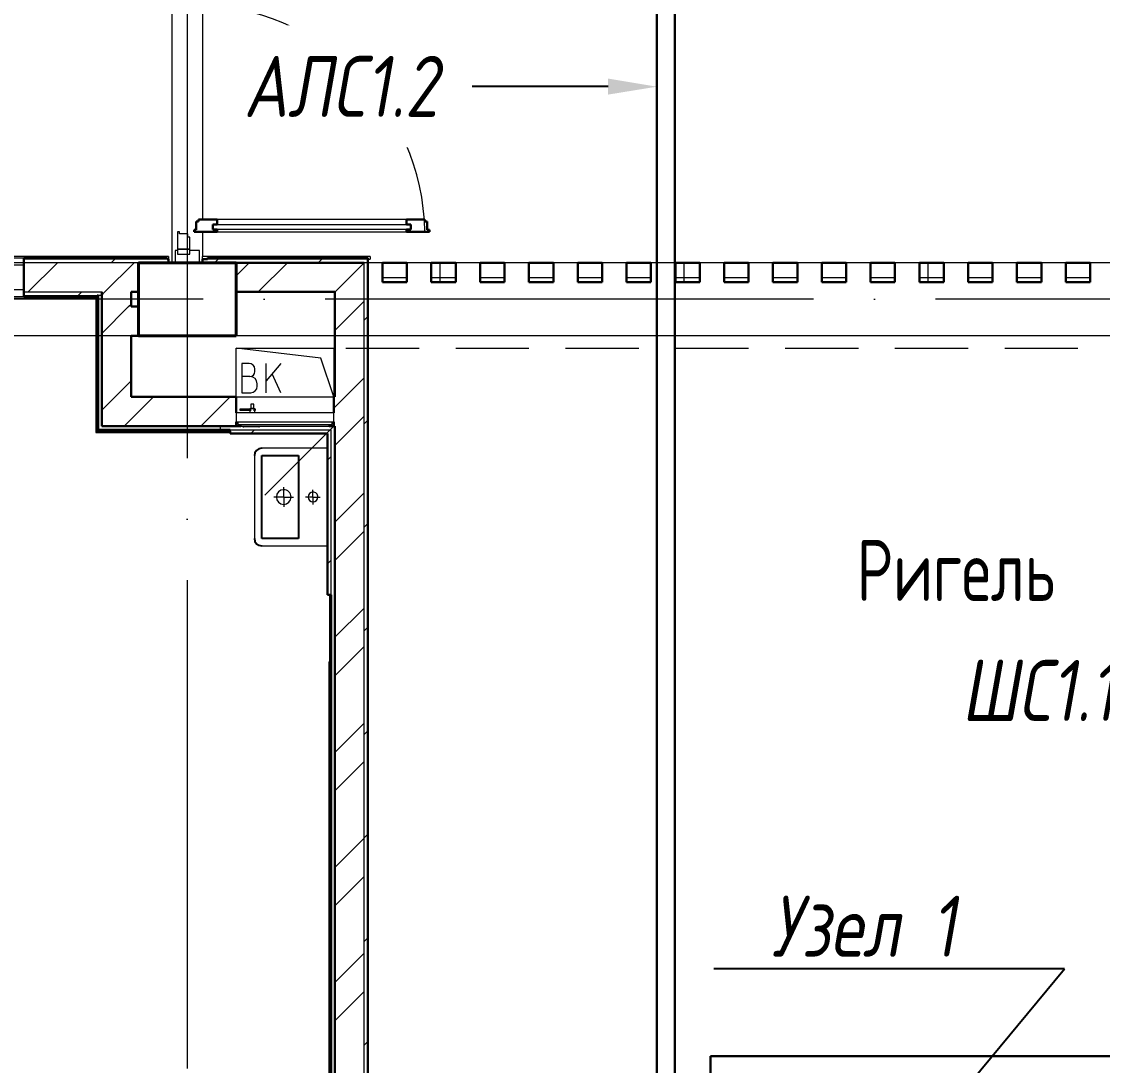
# Model space of a CAD drawing. Header units: millimetres. Extents: x -259793 to 1187961, y -549744 to 43070.
# Drawn here: x -41335 to -36906, y -17132 to -12856 of the extents above; entities that cross this region are included whole.
import ezdxf
from ezdxf import colors
from ezdxf.entities.mleader import LeaderData, LeaderLine
from ezdxf.math import Vec2, Vec3

# ---------------------------------------------------------------- set-up
doc = ezdxf.new("R2010")
doc.units = ezdxf.units.MM
for name, pattern in [('ADSK_Линия сетки', [25, 20, -2.5, 0, -2.5]), ('ADSK_Сверху', [450, 300, -150]), ('ADSK_Штриховая_ш3 п1_5', [4.5, 3, -1.5])]:
    doc.linetypes.add(name, pattern=pattern)
for name, color, linetype, lineweight in [('RC-Выноски', 7, 'Continuous', 0), ('RC-Линии_связи-Адресные', 5, 'Continuous', 30), ('Аннотация', 7, 'Continuous', 18), ('Витраж', 7, 'Continuous', 9), ('Двери', 252, 'Continuous', 9), ('Линии', 7, 'Continuous', 9), ('лс', 5, 'Continuous', 30), ('Несущие колонны', 252, 'Continuous', 18), ('Оборудование', 8, 'Continuous', 18), ('Ограждение', 252, 'Continuous', 9), ('Оси', 252, 'Continuous', 9), ('Перекрытие', 252, 'Continuous', 18), ('Стены внутренние', 7, 'Continuous', 18), ('Стены наружные', 7, 'Continuous', 18), ('Стены штриховка', 7, 'Continuous', 9)]:
    doc.layers.add(name, color=color, linetype=linetype, lineweight=lineweight)
doc.layers.add('Двери открывание', color=7, linetype='Continuous', lineweight=9, true_color=0xc0c0c0)
doc.layers.add('Узлы', color=7, linetype='Continuous')
doc.styles.add('GOST Common_3', font='', dxfattribs={"height": 3.5})
doc.styles.add('RubezhCAD', font='', dxfattribs={"oblique": 10})
doc.styles.get('GOST Common_3').set_extended_font_data('GOST 2.304 type A')
doc.styles.get('RubezhCAD').set_extended_font_data('GOST type A')
pattern_1 = [(0, (-32119.8, 96), (0, 600), []), (90, (-32119.8, 96), (-600, 4e-14), [])]

# ---------------------------------------------------------------- blocks, each defined once
blk = doc.blocks.new('1 этаж')
at = {"layer": 'Ограждение', "true_color": 0x636466}
h = blk.add_hatch(dxfattribs=at)
h.set_pattern_fill('FP_25', color=251, style=0, pattern_type=2)
h.set_pattern_definition(pattern_1)
h.paths.add_polyline_path([(-40733.3, -13828.7), (-40733.3, -13818.7), (-44175.8, -13818.7), (-44175.8, -13823.7), (-40738.3, -13823.7), (-40738.3, -13828.7)])
h = blk.add_hatch(dxfattribs=at)
h.set_pattern_fill('FP_26', color=251, style=0, pattern_type=2)
h.set_pattern_definition(pattern_1)
h.paths.add_polyline_path([(-40593.3, -13828.7), (-40573.3, -13828.7), (-40573.3, -13823.7), (-39915.8, -13823.7), (-39915.8, -13828.7), (-39905.8, -13828.7), (-39905.8, -13818.7), (-40593.3, -13818.7)])
at = {"color": 251, "lineweight": 18, "true_color": 0x636466}
for p, q in [((-40109, -14234.6), (-40455.8, -14193.7)), ((-40455.8, -14393.7), (-40455.8, -14193.7)), ((-40455.8, -14193.7), (-40055.8, -14193.7)), ((-40055.8, -14193.7), (-40055.8, -14393.7)), ((-40402.5, -14256.5), (-40432.5, -14256.5)), ((-40432.5, -14256.5), (-40432.5, -14376.5)), ((-40272.5, -14256.5), (-40332.5, -14328)), ((-40332.5, -14376.5), (-40332.5, -14256.5)), ((-40055.8, -14393.7), (-40109, -14234.6)), ((-40379.2, -14289.8), (-40379.2, -14279.8)), ((-40272.5, -14376.5), (-40308.5, -14299.4)), ((-40399.2, -14309.8), (-40432.5, -14309.8)), ((-40369.2, -14349.8), (-40369.2, -14339.8)), ((-40432.5, -14376.5), (-40395.9, -14376.5))]:
    blk.add_line(p, q, dxfattribs=at)
for centre, radius, start, end in [((-40402.5, -14279.8), 23.3, 0, 90), ((-40399.2, -14289.8), 20, 270, 0), ((-40399.2, -14339.8), 30, 0, 90), ((-40395.9, -14349.8), 26.7, 270, 0)]:
    blk.add_arc(centre, radius, start, end, dxfattribs=at)
at = {"layer": 'Витраж', "color": 251, "lineweight": 18, "true_color": 0x636466, "extrusion": (0, 0, -1)}
for p, q in [((-40705.8, -13793.7), (-40705.8, -13843.7)), ((-40695.8, -13793.7), (-40705.8, -13793.7)), ((-40605.8, -13793.7), (-40645.8, -13793.7)), ((-40605.8, -13843.7), (-40605.8, -13793.7)), ((-41325.8, -13853.7), (-41375.8, -13853.7)), ((-41325.8, -13953.7), (-41325.8, -13853.7)), ((-40705.8, -13843.7), (-40605.8, -13843.7)), ((-41375.8, -13953.7), (-41325.8, -13953.7))]:
    blk.add_line(p, q, dxfattribs=at)
at = {"layer": 'Двери', "color": 251, "lineweight": 30, "true_color": 0x636466}
for p, q in [((-40618.8, -13674.7), (-40618.8, -13708.7)), ((-40609.8, -13674.7), (-40618.8, -13674.7)), ((-40533.8, -13666.7), (-40609.8, -13666.7)), ((-40609.8, -13666.7), (-40609.8, -13674.7)), ((-40533.8, -13666.7), (-40533.8, -13686.7)), ((-39681.8, -13666.7), (-39757.8, -13666.7)), ((-39757.8, -13666.7), (-39757.8, -13686.7)), ((-39681.8, -13674.7), (-39681.8, -13666.7)), ((-39672.8, -13674.7), (-39681.8, -13674.7)), ((-39672.8, -13708.7), (-39672.8, -13674.7)), ((-40618.8, -13708.7), (-40627.8, -13708.7)), ((-40627.8, -13708.7), (-40627.8, -13716.7)), ((-40627.8, -13716.7), (-40533.8, -13716.7)), ((-40533.8, -13686.7), (-40551.8, -13686.7)), ((-40551.8, -13686.7), (-40551.8, -13707.7)), ((-40551.8, -13707.7), (-40533.8, -13707.7)), ((-40533.8, -13707.7), (-40533.8, -13716.7)), ((-39757.8, -13686.7), (-39739.8, -13686.7)), ((-39757.8, -13707.7), (-39757.8, -13716.7)), ((-39739.8, -13707.7), (-39757.8, -13707.7)), ((-39757.8, -13716.7), (-39663.8, -13716.7)), ((-39739.8, -13686.7), (-39739.8, -13707.7)), ((-39663.8, -13708.7), (-39672.8, -13708.7)), ((-39663.8, -13716.7), (-39663.8, -13708.7))]:
    blk.add_line(p, q, dxfattribs=at)
at = {"layer": 'Двери', "color": 251, "true_color": 0x636466}
for p, q in [((-39757.8, -13666.7), (-40533.8, -13666.7)), ((-40687.8, -13716.7), (-40695.8, -13716.7)), ((-40695.8, -13716.7), (-40695.8, -13788.7)), ((-40687.8, -13725.7), (-40687.8, -13716.7)), ((-40653.8, -13725.7), (-40687.8, -13725.7)), ((-40653.8, -13739.7), (-40653.8, -13725.7)), ((-40551.8, -13686.7), (-39739.8, -13686.7)), ((-40551.8, -13707.7), (-40551.8, -13686.7)), ((-39739.8, -13707.7), (-40551.8, -13707.7)), ((-40533.8, -13716.7), (-39757.8, -13716.7)), ((-39739.8, -13686.7), (-39739.8, -13707.7)), ((-40645.8, -13739.7), (-40653.8, -13739.7)), ((-40645.8, -13788.7), (-40645.8, -13739.7)), ((-40645.8, -13788.7), (-40695.8, -13788.7)), ((-40695.8, -13788.7), (-40695.8, -13808.7)), ((-40695.8, -13788.7), (-40645.8, -13788.7)), ((-40695.8, -13808.7), (-40645.8, -13808.7)), ((-40645.8, -13808.7), (-40645.8, -13788.7))]:
    blk.add_line(p, q, dxfattribs=at)
at = {"layer": 'Двери открывание', "color": 251, "true_color": 0x636466}
blk.add_arc((-40627.8, -13734.7), 946, 1.0903, 90, dxfattribs=at)
at = {"layer": 'Линии', "color": 251, "linetype": 'ADSK_Сверху', "ltscale": 100, "true_color": 0x636466}
for p, q in [((-15050.8, -13843.7), (-48260.8, -13843.7)), ((-15050.8, -14143.7), (-48260.8, -14143.7))]:
    blk.add_line(p, q, dxfattribs=at)
at = {"layer": 'Линии', "color": 251, "linetype": 'ADSK_Штриховая_ш3 п1_5', "ltscale": 100, "true_color": 0x636466}
blk.add_line((-40455.8, -14193.7), (-27895.8, -14193.7), dxfattribs=at)
at = {"layer": 'Несущие колонны', "color": 251, "lineweight": 40, "true_color": 0x636466}
for p, q in [((-40855.8, -13843.7), (-40455.8, -13843.7)), ((-40855.8, -14143.7), (-40855.8, -13843.7)), ((-40455.8, -13843.7), (-40855.8, -13843.7)), ((-40455.8, -13843.7), (-40455.8, -14143.7)), ((-40855.8, -13963.7), (-40855.8, -14143.7)), ((-40455.8, -14143.7), (-40455.8, -13963.7)), ((-40455.8, -14143.7), (-40855.8, -14143.7)), ((-40855.8, -14143.7), (-40455.8, -14143.7))]:
    blk.add_line(p, q, dxfattribs=at)
at = {"layer": 'Несущие колонны', "color": 251, "true_color": 0x636466}
for p, q in [((-40855.8, -13843.7), (-40855.8, -13963.7)), ((-40455.8, -13963.7), (-40455.8, -13843.7))]:
    blk.add_line(p, q, dxfattribs=at)
at = {"layer": 'Оборудование', "color": 251, "true_color": 0x636466}
for p, q in [((-40395.4, -14423.4), (-40395.4, -14440.9)), ((-40383.2, -14423.4), (-40395.4, -14423.4)), ((-40383.2, -14440.9), (-40383.2, -14423.4)), ((-40455.8, -14458.7), (-40455.8, -14495.1)), ((-40055.8, -14458.7), (-40455.8, -14458.7)), ((-40440, -14443.4), (-40440, -14448.4)), ((-40394.1, -14443.4), (-40440, -14443.4)), ((-40440, -14448.4), (-40394.1, -14448.4)), ((-40399, -14442.8), (-40399, -14458.7)), ((-40379.7, -14442.8), (-40399, -14442.8)), ((-40395.4, -14440.9), (-40397.4, -14442.8)), ((-40383.2, -14440.9), (-40395.4, -14440.9)), ((-40376.2, -14443.4), (-40384.5, -14443.4)), ((-40384.5, -14448.4), (-40376.2, -14448.4)), ((-40381.2, -14442.8), (-40383.2, -14440.9)), ((-40379.7, -14458.7), (-40379.7, -14442.8)), ((-40376.2, -14448.4), (-40376.2, -14443.4)), ((-40055.8, -14495.1), (-40055.8, -14458.7)), ((-40454.9, -14496), (-40056.7, -14496)), ((-40448.8, -14496), (-40448.8, -14505.8)), ((-40447.8, -14506.7), (-40063.8, -14506.7)), ((-40436.8, -14508.3), (-40436.8, -14513.7)), ((-40436.8, -14513.7), (-40074.8, -14513.7)), ((-40427.8, -14513.7), (-40427.8, -14515.7)), ((-40427.8, -14515.7), (-40423.8, -14515.7)), ((-40363.3, -14515.7), (-40423.8, -14515.7)), ((-40363.3, -14515.7), (-40359.3, -14515.7)), ((-40359.3, -14515.7), (-40359.3, -14513.7)), ((-40055.8, -14513.7), (-40338.6, -14796.6)), ((-40074.8, -14513.7), (-40074.8, -14508.3)), ((-40062.8, -14505.8), (-40062.8, -14496))]:
    blk.add_line(p, q, dxfattribs=at)
for points, knots in [([(-40455.8, -14495.1), (-40455.8, -14495.2), (-40455.8, -14495.4), (-40455.7, -14495.6), (-40455.6, -14495.7), (-40455.4, -14495.8), (-40455.3, -14495.9), (-40455.1, -14496), (-40455, -14496), (-40454.9, -14496)], [0, 0, 0, 0, 0.166667, 0.333333, 0.458333, 0.583333, 0.708333, 0.833333, 1, 1, 1, 1]), ([(-40448.8, -14505.8), (-40448.8, -14505.9), (-40448.8, -14506), (-40448.7, -14506.2), (-40448.6, -14506.4), (-40448.4, -14506.5), (-40448.3, -14506.6), (-40448.2, -14506.7), (-40448.1, -14506.7), (-40447.9, -14506.7), (-40447.8, -14506.7)], [0, 0, 0, 0, 0.166667, 0.333333, 0.458333, 0.583333, 0.666667, 0.75, 0.833333, 1, 1, 1, 1]), ([(-40438.3, -14506.7), (-40438.2, -14506.7), (-40438, -14506.8), (-40437.7, -14506.8), (-40437.6, -14506.9), (-40437.4, -14507), (-40437.2, -14507.2), (-40437.1, -14507.3), (-40437, -14507.5), (-40436.9, -14507.7), (-40436.8, -14507.9), (-40436.8, -14508.1), (-40436.8, -14508.3)], [0, 0, 0, 0, 0.166667, 0.25, 0.333333, 0.416667, 0.5, 0.583333, 0.666667, 0.75, 0.833333, 1, 1, 1, 1]), ([(-40074.8, -14508.3), (-40074.8, -14508.1), (-40074.8, -14507.9), (-40074.7, -14507.7), (-40074.6, -14507.5), (-40074.5, -14507.3), (-40074.4, -14507.2), (-40074.2, -14507), (-40074, -14506.9), (-40073.9, -14506.8), (-40073.6, -14506.8), (-40073.4, -14506.7), (-40073.3, -14506.7)], [-1, -1, -1, -1, -0.833333, -0.75, -0.666667, -0.583333, -0.5, -0.416667, -0.333333, -0.25, -0.166667, 0, 0, 0, 0]), ([(-40063.8, -14506.7), (-40063.7, -14506.7), (-40063.5, -14506.7), (-40063.4, -14506.7), (-40063.3, -14506.6), (-40063.2, -14506.5), (-40063, -14506.4), (-40062.9, -14506.2), (-40062.8, -14506), (-40062.8, -14505.9), (-40062.8, -14505.8)], [-1, -1, -1, -1, -0.833333, -0.75, -0.666667, -0.583333, -0.458333, -0.333333, -0.166667, 0, 0, 0, 0]), ([(-40056.7, -14496), (-40056.6, -14496), (-40056.5, -14496), (-40056.3, -14496), (-40056.2, -14495.9), (-40056, -14495.7), (-40055.9, -14495.6), (-40055.8, -14495.4), (-40055.8, -14495.2), (-40055.8, -14495.1)], [-1, -1, -1, -1, -0.833333, -0.75, -0.583333, -0.458333, -0.333333, -0.166667, 0, 0, 0, 0])]:
    blk.add_open_spline(points, degree=3, knots=knots, dxfattribs=at)
at = {"layer": 'Ограждение', "color": 251, "true_color": 0x636466}
for p, q in [((-40733.3, -13818.7), (-44175.8, -13818.7)), ((-40733.3, -13818.7), (-40733.3, -13828.7)), ((-40593.3, -13828.7), (-40593.3, -13818.7)), ((-39905.8, -13818.7), (-40593.3, -13818.7)), ((-39915.8, -13828.7), (-39905.8, -13828.7)), ((-39905.8, -13818.7), (-39905.8, -13828.7)), ((-44175.8, -13988.7), (-41030.8, -13988.7)), ((-41030.8, -13988.7), (-41025.8, -13983.7)), ((-41030.8, -13988.7), (-41030.8, -14538.7)), ((-41030.8, -14538.7), (-41025.8, -14533.7)), ((-41030.8, -14538.7), (-40480.8, -14538.7)), ((-40075.8, -15478.7), (-40070.8, -15478.7)), ((-40075.8, -15478.7), (-40075.8, -19958.8))]:
    blk.add_line(p, q, dxfattribs=at)
at = {"layer": 'Оси', "color": 251, "linetype": 'ADSK_Линия сетки', "ltscale": 100, "true_color": 0x636466}
for p, q in [((-40655.8, -2643.7), (-40655.8, -33769.9)), ((4411.5, -13993.7), (-72528.1, -13993.7))]:
    blk.add_line(p, q, dxfattribs=at)
at = {"layer": 'Перекрытие', "color": 251, "ltscale": 100, "true_color": 0x636466}
for p, q in [((-40718.3, -13843.7), (-40718.3, -11763.7)), ((-39855.8, -13843.7), (-39915.8, -13843.7)), ((-39655.8, -13843.7), (-39755.8, -13843.7)), ((-39455.8, -13843.7), (-39555.8, -13843.7)), ((-39255.8, -13843.7), (-39355.8, -13843.7)), ((-39055.8, -13843.7), (-39155.8, -13843.7)), ((-38855.8, -13843.7), (-38955.8, -13843.7)), ((-38655.8, -13843.7), (-38755.8, -13843.7)), ((-38455.8, -13843.7), (-38555.8, -13843.7)), ((-38255.8, -13843.7), (-38355.8, -13843.7)), ((-38055.8, -13843.7), (-38155.8, -13843.7)), ((-37855.8, -13843.7), (-37955.8, -13843.7)), ((-37655.8, -13843.7), (-37755.8, -13843.7)), ((-37455.8, -13843.7), (-37555.8, -13843.7)), ((-37255.8, -13843.7), (-37355.8, -13843.7)), ((-37055.8, -13843.7), (-37155.8, -13843.7)), ((-36855.8, -13843.7), (-36955.8, -13843.7)), ((-40455.8, -14393.7), (-40455.8, -14193.7)), ((-40455.8, -14193.7), (-40055.8, -14193.7)), ((-40055.8, -14193.7), (-40055.8, -14393.7))]:
    blk.add_line(p, q, dxfattribs=at)
at = {"layer": 'Стены внутренние', "color": 251, "lineweight": 30, "true_color": 0x636466}
for p, q in [((-39755.8, -13843.7), (-39855.8, -13843.7)), ((-39855.8, -13843.7), (-39855.8, -13923.7)), ((-39755.8, -13923.7), (-39755.8, -13843.7)), ((-39555.8, -13843.7), (-39655.8, -13843.7)), ((-39655.8, -13843.7), (-39655.8, -13923.7)), ((-39555.8, -13923.7), (-39555.8, -13843.7)), ((-39355.8, -13843.7), (-39455.8, -13843.7)), ((-39455.8, -13843.7), (-39455.8, -13923.7)), ((-39355.8, -13923.7), (-39355.8, -13843.7)), ((-39155.8, -13843.7), (-39255.8, -13843.7)), ((-39255.8, -13843.7), (-39255.8, -13923.7)), ((-39155.8, -13923.7), (-39155.8, -13843.7)), ((-38955.8, -13843.7), (-39055.8, -13843.7)), ((-39055.8, -13843.7), (-39055.8, -13923.7)), ((-38955.8, -13923.7), (-38955.8, -13843.7)), ((-38755.8, -13843.7), (-38855.8, -13843.7)), ((-38855.8, -13843.7), (-38855.8, -13923.7)), ((-38755.8, -13923.7), (-38755.8, -13843.7)), ((-38555.8, -13843.7), (-38655.8, -13843.7)), ((-38655.8, -13843.7), (-38655.8, -13923.7)), ((-38555.8, -13923.7), (-38555.8, -13843.7)), ((-38355.8, -13843.7), (-38455.8, -13843.7)), ((-38455.8, -13843.7), (-38455.8, -13923.7)), ((-38355.8, -13923.7), (-38355.8, -13843.7)), ((-38155.8, -13843.7), (-38255.8, -13843.7)), ((-38255.8, -13843.7), (-38255.8, -13923.7)), ((-38155.8, -13923.7), (-38155.8, -13843.7)), ((-37955.8, -13843.7), (-38055.8, -13843.7)), ((-38055.8, -13843.7), (-38055.8, -13923.7)), ((-37955.8, -13923.7), (-37955.8, -13843.7)), ((-37755.8, -13843.7), (-37855.8, -13843.7)), ((-37855.8, -13843.7), (-37855.8, -13923.7)), ((-37755.8, -13923.7), (-37755.8, -13843.7)), ((-37555.8, -13843.7), (-37655.8, -13843.7)), ((-37655.8, -13843.7), (-37655.8, -13923.7)), ((-37555.8, -13923.7), (-37555.8, -13843.7)), ((-37355.8, -13843.7), (-37455.8, -13843.7)), ((-37455.8, -13843.7), (-37455.8, -13923.7)), ((-37355.8, -13923.7), (-37355.8, -13843.7)), ((-37155.8, -13843.7), (-37255.8, -13843.7)), ((-37255.8, -13843.7), (-37255.8, -13923.7)), ((-37155.8, -13923.7), (-37155.8, -13843.7)), ((-36955.8, -13843.7), (-37055.8, -13843.7)), ((-37055.8, -13843.7), (-37055.8, -13923.7)), ((-36955.8, -13923.7), (-36955.8, -13843.7)), ((-39855.8, -13923.7), (-39755.8, -13923.7)), ((-39655.8, -13923.7), (-39555.8, -13923.7)), ((-39455.8, -13923.7), (-39355.8, -13923.7)), ((-39255.8, -13923.7), (-39155.8, -13923.7)), ((-39055.8, -13923.7), (-38955.8, -13923.7)), ((-38855.8, -13923.7), (-38755.8, -13923.7)), ((-38655.8, -13923.7), (-38555.8, -13923.7)), ((-38455.8, -13923.7), (-38355.8, -13923.7)), ((-38255.8, -13923.7), (-38155.8, -13923.7)), ((-38055.8, -13923.7), (-37955.8, -13923.7)), ((-37855.8, -13923.7), (-37755.8, -13923.7)), ((-37655.8, -13923.7), (-37555.8, -13923.7)), ((-37455.8, -13923.7), (-37355.8, -13923.7)), ((-37255.8, -13923.7), (-37155.8, -13923.7)), ((-37055.8, -13923.7), (-36955.8, -13923.7))]:
    blk.add_line(p, q, dxfattribs=at)
at = {"layer": 'Стены внутренние', "color": 251, "linetype": 'Continuous', "lineweight": 9, "true_color": 0x636466}
for p, q in [((-39619.8, -13923.7), (-39619.8, -13843.7)), ((-38619.8, -13923.7), (-38619.8, -13843.7)), ((-37619.8, -13923.7), (-37619.8, -13843.7)), ((-39855.8, -13904), (-39755.8, -13904)), ((-39655.8, -13904), (-39555.8, -13904)), ((-39455.8, -13904), (-39355.8, -13904)), ((-39255.8, -13904), (-39155.8, -13904)), ((-39055.8, -13904), (-38955.8, -13904)), ((-38855.8, -13904), (-38755.8, -13904)), ((-38655.8, -13904), (-38555.8, -13904)), ((-38455.8, -13904), (-38355.8, -13904)), ((-38255.8, -13904), (-38155.8, -13904)), ((-38055.8, -13904), (-37955.8, -13904)), ((-37855.8, -13904), (-37755.8, -13904)), ((-37655.8, -13904), (-37555.8, -13904)), ((-37455.8, -13904), (-37355.8, -13904)), ((-37255.8, -13904), (-37155.8, -13904)), ((-37055.8, -13904), (-36955.8, -13904))]:
    blk.add_line(p, q, dxfattribs=at)
at = {"layer": 'Стены наружные', "color": 251, "true_color": 0x636466}
for p, q in [((-40593.3, -11910.7), (-40593.3, -13666.7)), ((-40593.3, -13716.7), (-40593.3, -13818.7)), ((-44175.8, -13823.7), (-41325.8, -13823.7)), ((-40855.8, -13963.7), (-40855.8, -13843.7)), ((-40455.8, -13843.7), (-40455.8, -13963.7)), ((-41325.8, -13983.7), (-44175.8, -13983.7)), ((-40455.8, -14393.7), (-40055.8, -14393.7))]:
    blk.add_line(p, q, dxfattribs=at)
at = {"layer": 'Стены наружные', "color": 251, "lineweight": 30, "true_color": 0x636466}
for p, q in [((-41325.8, -13823.7), (-41325.8, -13983.7)), ((-40738.3, -13823.7), (-41325.8, -13823.7)), ((-40855.8, -13843.7), (-40733.3, -13843.7)), ((-40738.3, -13828.7), (-40738.3, -13823.7)), ((-40733.3, -13828.7), (-40738.3, -13828.7)), ((-40733.3, -13843.7), (-40733.3, -13828.7)), ((-40573.3, -13828.7), (-40593.3, -13828.7)), ((-40593.3, -13828.7), (-40593.3, -13843.7)), ((-40593.3, -13843.7), (-39930.8, -13843.7)), ((-39915.8, -13823.7), (-40573.3, -13823.7)), ((-40573.3, -13823.7), (-40573.3, -13828.7)), ((-39915.8, -17183.7), (-39915.8, -13823.7)), ((-41325.8, -13983.7), (-41025.8, -13983.7)), ((-41025.8, -13978.7), (-41020.8, -13978.7)), ((-41025.8, -13983.7), (-41025.8, -14533.7)), ((-41020.8, -13978.7), (-41020.8, -14528.7)), ((-41005.8, -13963.7), (-41005.8, -14513.7)), ((-40885.8, -13963.7), (-40855.8, -13963.7)), ((-40885.8, -14023.7), (-40885.8, -13963.7)), ((-40455.8, -13963.7), (-40050.8, -13963.7)), ((-40050.8, -13963.7), (-40050.8, -14393.7)), ((-40855.8, -14023.7), (-40885.8, -14023.7)), ((-40855.8, -14143.7), (-40855.8, -14023.7)), ((-40885.8, -14143.7), (-40855.8, -14143.7)), ((-40885.8, -14393.7), (-40885.8, -14143.7)), ((-40455.8, -14393.7), (-40885.8, -14393.7)), ((-40455.8, -14458.7), (-40455.8, -14393.7)), ((-40050.8, -14393.7), (-40055.8, -14393.7)), ((-40055.8, -14393.7), (-40055.8, -14458.7)), ((-40436.8, -14513.7), (-41005.8, -14513.7)), ((-40455.8, -14513.7), (-40455.8, -14495.4)), ((-40050.8, -14513.7), (-40074.8, -14513.7)), ((-40055.8, -14495.4), (-40055.8, -14513.7)), ((-40050.8, -14513.7), (-40050.8, -19968.7)), ((-41025.8, -14533.7), (-40480.8, -14533.7)), ((-41020.8, -14528.7), (-40480.8, -14528.7)), ((-40480.8, -14533.7), (-40480.8, -14543.7)), ((-40480.8, -14543.7), (-40080.8, -14543.7)), ((-40080.8, -14543.7), (-40080.8, -15203.7)), ((-40080.8, -15203.7), (-40070.8, -15203.7)), ((-40070.8, -15203.7), (-40070.8, -19958.7)), ((-40065.8, -15203.7), (-40065.8, -19963.7))]:
    blk.add_line(p, q, dxfattribs=at)
at = {"layer": 'Стены наружные', "color": 251, "linetype": 'Continuous', "lineweight": 9, "true_color": 0x636466}
for p, q in [((-41307.8, -13963.7), (-41187.8, -13843.7)), ((-41306.9, -13828.7), (-41301.9, -13823.7)), ((-41236.2, -13828.7), (-41231.2, -13823.7)), ((-41165.5, -13828.7), (-41160.5, -13823.7)), ((-41094.8, -13828.7), (-41089.8, -13823.7)), ((-41024.1, -13828.7), (-41019.1, -13823.7)), ((-40993.5, -13963.7), (-40873.5, -13843.7)), ((-40968.4, -13843.7), (-40953.4, -13828.7)), ((-40953.4, -13828.7), (-40948.4, -13823.7)), ((-40882.7, -13828.7), (-40877.7, -13823.7)), ((-40812, -13828.7), (-40807, -13823.7)), ((-40741.3, -13828.7), (-40738.3, -13825.8)), ((-40544.1, -13843.7), (-40529.1, -13828.7)), ((-40529.1, -13828.7), (-40524.1, -13823.7)), ((-40458.4, -13828.7), (-40453.4, -13823.7)), ((-40455.8, -13897.5), (-40402, -13843.7)), ((-40387.7, -13828.7), (-40382.7, -13823.7)), ((-40364.8, -13963.7), (-40244.8, -13843.7)), ((-40317, -13828.7), (-40312, -13823.7)), ((-40246.3, -13828.7), (-40241.3, -13823.7)), ((-40175.6, -13828.7), (-40170.6, -13823.7)), ((-40119.9, -13843.7), (-40104.9, -13828.7)), ((-40104.9, -13828.7), (-40099.9, -13823.7)), ((-40050.8, -13964), (-39930.8, -13844)), ((-40034.1, -13828.7), (-40029.1, -13823.7)), ((-39963.4, -13828.7), (-39958.4, -13823.7)), ((-41320.5, -13983.7), (-41315.5, -13978.7)), ((-41249.8, -13983.7), (-41244.8, -13978.7)), ((-41179.1, -13983.7), (-41174.1, -13978.7)), ((-41108.4, -13983.7), (-41103.4, -13978.7)), ((-41103.4, -13978.7), (-41088.4, -13963.7)), ((-41037.7, -13983.7), (-41032.7, -13978.7)), ((-41005.8, -13976.1), (-40993.5, -13963.7)), ((-41025.8, -14042.6), (-41020.8, -14037.6)), ((-41005.8, -14133.2), (-40896.3, -14023.7)), ((-40896.3, -14023.7), (-40885.8, -14013.2)), ((-40050.8, -14121.2), (-39930.8, -14001.2)), ((-39930.8, -14078.9), (-39915.8, -14063.9)), ((-41025.8, -14113.3), (-41020.8, -14108.3)), ((-41025.8, -14184), (-41020.8, -14179)), ((-41025.8, -14254.7), (-41020.8, -14249.7)), ((-41025.8, -14325.4), (-41020.8, -14320.4)), ((-41005.8, -14447.5), (-40885.8, -14327.5)), ((-40050.8, -14435.5), (-39930.8, -14315.5)), ((-41025.8, -14396.1), (-41020.8, -14391.1)), ((-40885.8, -14484.7), (-40794.8, -14393.7)), ((-40600.5, -14513.7), (-40480.5, -14393.7)), ((-40055.8, -14440.5), (-40050.8, -14435.5)), ((-41025.8, -14466.8), (-41020.8, -14461.8)), ((-40050.8, -14592.6), (-39930.8, -14472.6)), ((-40914.8, -14513.7), (-40885.8, -14484.7)), ((-40519.8, -14528.7), (-40519.8, -14513.7)), ((-39930.8, -14503.2), (-39915.8, -14488.2)), ((-41022, -14533.7), (-41017, -14528.7)), ((-40951.3, -14533.7), (-40946.3, -14528.7)), ((-40880.6, -14533.7), (-40875.6, -14528.7)), ((-40809.9, -14533.7), (-40804.9, -14528.7)), ((-40739.1, -14533.7), (-40734.1, -14528.7)), ((-40668.4, -14533.7), (-40663.4, -14528.7)), ((-40597.7, -14533.7), (-40592.7, -14528.7)), ((-40527, -14533.7), (-40522, -14528.7)), ((-40395.6, -14543.7), (-40380.6, -14528.7)), ((-40080.8, -14653.2), (-40065.8, -14638.2)), ((-40050.8, -14906.9), (-39930.8, -14786.9)), ((-39930.8, -14927.5), (-39915.8, -14912.5)), ((-40050.8, -15064.1), (-39930.8, -14944.1)), ((-40080.8, -15077.5), (-40065.8, -15062.5)), ((-40070.8, -15208.9), (-40065.8, -15203.9)), ((-40070.8, -15279.6), (-40065.8, -15274.6)), ((-40050.8, -15378.4), (-39930.8, -15258.4)), ((-40070.8, -15350.3), (-40065.8, -15345.3)), ((-39930.8, -15351.7), (-39915.8, -15336.7)), ((-40070.8, -15421), (-40065.8, -15416)), ((-40050.8, -15535.5), (-39930.8, -15415.5)), ((-40070.8, -15491.7), (-40065.8, -15486.7)), ((-40070.8, -15562.4), (-40065.8, -15557.4)), ((-40070.8, -15633.2), (-40065.8, -15628.2)), ((-40070.8, -15703.9), (-40065.8, -15698.9)), ((-40050.8, -15849.9), (-39930.8, -15729.9)), ((-39930.8, -15776), (-39915.8, -15761)), ((-40070.8, -15774.6), (-40065.8, -15769.6)), ((-40070.8, -15845.3), (-40065.8, -15840.3)), ((-40050.8, -16007), (-39930.8, -15887)), ((-40070.8, -15916), (-40065.8, -15911)), ((-40070.8, -15986.7), (-40065.8, -15981.7)), ((-40070.8, -16057.4), (-40065.8, -16052.4)), ((-40070.8, -16128.1), (-40065.8, -16123.1)), ((-40070.8, -16198.8), (-40065.8, -16193.8)), ((-40050.8, -16321.3), (-39930.8, -16201.3)), ((-39930.8, -16200.3), (-39915.8, -16185.3)), ((-40070.8, -16269.5), (-40065.8, -16264.5)), ((-40070.8, -16340.3), (-40065.8, -16335.3)), ((-40050.8, -16478.5), (-39930.8, -16358.5)), ((-40070.8, -16411), (-40065.8, -16406)), ((-40070.8, -16481.7), (-40065.8, -16476.7)), ((-40070.8, -16552.4), (-40065.8, -16547.4)), ((-40070.8, -16623.1), (-40065.8, -16618.1)), ((-39930.8, -16624.5), (-39915.8, -16609.5)), ((-40070.8, -16693.8), (-40065.8, -16688.8)), ((-40050.8, -16792.8), (-39930.8, -16672.8)), ((-40070.8, -16764.5), (-40065.8, -16759.5)), ((-40050.8, -16949.9), (-39930.8, -16829.9)), ((-40070.8, -16835.2), (-40065.8, -16830.2)), ((-40070.8, -16905.9), (-40065.8, -16900.9)), ((-40070.8, -16976.7), (-40065.8, -16971.7)), ((-40070.8, -17047.4), (-40065.8, -17042.4)), ((-39930.8, -17048.8), (-39915.8, -17033.8)), ((-40070.8, -17118.1), (-40065.8, -17113.1))]:
    blk.add_line(p, q, dxfattribs=at)
at = {"layer": 'Стены штриховка', "color": 251, "true_color": 0x636466}
for p, q in [((-40738.3, -13828.7), (-41325.8, -13828.7)), ((-40855.8, -13843.7), (-41325.8, -13843.7)), ((-39915.8, -13828.7), (-40573.3, -13828.7)), ((-39930.8, -17203.7), (-39930.8, -13843.7)), ((-39915.8, -13843.7), (-39930.8, -13843.7)), ((-41325.8, -13963.7), (-41005.8, -13963.7)), ((-41325.8, -13978.7), (-41025.8, -13978.7)), ((-41005.8, -13978.7), (-41020.8, -13978.7)), ((-40480.8, -14528.7), (-40065.8, -14528.7)), ((-40480.8, -14528.7), (-40480.8, -14533.7)), ((-40065.8, -15203.7), (-40065.8, -14528.7)), ((-40070.8, -15203.7), (-40065.8, -15203.7))]:
    blk.add_line(p, q, dxfattribs=at)
at = {"layer": 'Узлы', "color": 251, "lineweight": 9, "true_color": 0x636466}
for p, q in [((-40080.8, -14603.7), (-40350.8, -14603.7)), ((-40380.8, -14633.7), (-40380.8, -14803.7)), ((-40260.8, -14803.7), (-40260.8, -14763.7)), ((-40140.8, -14803.7), (-40140.8, -14773.7)), ((-40380.8, -14803.7), (-40380.8, -14973.7)), ((-40260.8, -14803.7), (-40300.8, -14803.7)), ((-40260.8, -14803.7), (-40260.8, -14843.7)), ((-40260.8, -14803.7), (-40220.8, -14803.7)), ((-40140.8, -14803.7), (-40170.8, -14803.7)), ((-40140.8, -14803.7), (-40140.8, -14833.7)), ((-40140.8, -14803.7), (-40110.8, -14803.7)), ((-40350.8, -15003.7), (-40080.8, -15003.7))]:
    blk.add_line(p, q, dxfattribs=at)
at = {"layer": 'Узлы', "color": 251, "true_color": 0x636466}
for p, q in [((-40350.8, -14973.7), (-40350.8, -14633.7)), ((-40350.8, -14633.7), (-40199.9, -14633.7)), ((-40199.9, -14633.7), (-40199.9, -14973.7)), ((-40199.9, -14973.7), (-40350.8, -14973.7))]:
    blk.add_line(p, q, dxfattribs=at)
for centre, start, end in [((-40350.8, -14633.7), 90, 180), ((-40350.8, -14973.7), 180, 270)]:
    blk.add_arc(centre, 30, start, end, dxfattribs=at)
at = {"layer": 'Узлы', "color": 251, "lineweight": 9, "true_color": 0x636466}
for centre, radius, start, end in [((-40260.8, -14803.7), 30, 90, 180), ((-40260.8, -14803.7), 30, 0, 90.0077), ((-40140.8, -14803.7), 20, 90, 180), ((-40140.8, -14803.7), 20, 0, 90.0116), ((-40260.8, -14803.7), 30, 180, 270), ((-40260.8, -14803.7), 30, 270, 0), ((-40140.8, -14803.7), 20, 180, 270), ((-40140.8, -14803.7), 20, 270, 0)]:
    blk.add_arc(centre, radius, start, end, dxfattribs=at)
at = {"layer": 'Аннотация', "color": 251, "true_color": 0x636466, "style": 'GOST Common_3', "width": 0.9}
blk.add_text('Ригель', height=250, dxfattribs=at).set_placement((-37912.4, -15229.6))

msp = doc.modelspace()

# ---------------------------------------------------------------- linework, layer by layer
at = {"layer": 'RC-Линии_связи-Адресные'}
for p, q in [((-38658.3775, -17456.65442), (-38658.3775, -11953.2253)), ((-38511.82169, -17456.65442), (-38511.82169, -17094.37768)), ((-38511.82169, -17094.37768), (-33749.89456, -17094.37768))]:
    msp.add_line(p, q, dxfattribs=at)
at = {"layer": 'лс'}
msp.add_lwpolyline([(-38731.6554, -17456.65442), (-38731.6554, -11884.07386), (-32190.16287, -11884.07386)], dxfattribs=at)

# ---------------------------------------------------------------- block references
msp.add_blockref('1 этаж', (0, 0))

# ---------------------------------------------------------------- next in the draw order: leaders
at = {"layer": 'RC-Выноски', "ltscale": 0.01}
ml = msp.add_multileader_mtext('Standard', dxfattribs=at)
ml.set_content('АЛС1.2', color=256, style='RubezhCAD')
ml.set_leader_properties()
ml.build(insert=Vec2(0, 0))
ml.multileader.update_dxf_attribs({"has_text_frame": 1, "text_right_attachment_type": 2, "dogleg_length": 2, "arrow_head_size": 200, "scale": 100})
ctx = ml.context
ctx.base_point, ctx.scale, ctx.char_height, ctx.arrow_head_size, ctx.landing_gap_size, ctx.plane_origin = Vec3(-40564.26678, -13121.44384), 100, 250, 200, 100, Vec3(-84099.67013, -199094.73348)
ctx.right_attachment, ctx.text_align_type = 2, 1
notes = []
notes.append((ctx, [(1, (1, 1, 0), (-39288.60329, -13121.44384), (-1, 0), 200, [(0, [(-38731.6554, -13122.62173)], 0, [])])]))
ctx.mtext.insert, ctx.mtext.alignment, ctx.mtext.flow_direction = Vec3(-40026.43503, -12996.44384), 2, 5
ctx.mtext.has_bg_fill, ctx.mtext.bg_color, ctx.mtext.bg_scale_factor, ctx.mtext.bg_transparency, ctx.mtext.use_window_bg_color = 1, -1027028792, 1.5, 0, 1
ml = msp.add_multileader_mtext('Standard', dxfattribs=at)
ml.set_content('ШС1.15', color=256, style='RubezhCAD')
ml.set_leader_properties()
ml.build(insert=Vec2(0, 0))
ml.multileader.update_dxf_attribs({"has_text_frame": 1, "text_right_attachment_type": 2, "dogleg_length": 2, "arrow_head_size": 200, "scale": 100})
ctx = ml.context
ctx.base_point, ctx.scale, ctx.char_height, ctx.arrow_head_size, ctx.landing_gap_size, ctx.plane_origin = Vec3(-37596.65079, -15596.17087), 100, 250, 200, 100, Vec3(-325241.00065, -60951.92283)
ctx.right_attachment, ctx.text_align_type = 2, 1
notes.append((ctx, [(1, (1, 1, 0), (-36394.20159, -15596.17087), (-1, 0), 200, [(0, [(-34637.41447, -15376.9797)], 0, [])])]))
ctx.mtext.insert, ctx.mtext.alignment, ctx.mtext.flow_direction = Vec3(-37095.42619, -15471.17087), 2, 5
ctx.mtext.has_bg_fill, ctx.mtext.bg_color, ctx.mtext.bg_scale_factor, ctx.mtext.bg_transparency, ctx.mtext.use_window_bg_color = 1, -1027028792, 1.5, 0, 1
ml = msp.add_multileader_mtext('Standard', dxfattribs=at)
ml.set_content('Узел 1', color=256, style='RubezhCAD')
ml.set_leader_properties()
ml.build(insert=Vec2(0, 0))
ml.multileader.update_dxf_attribs({"text_left_attachment_type": 6, "text_right_attachment_type": 6, "dogleg_length": 2, "arrow_head_size": 200, "scale": 100})
ctx = ml.context
ctx.base_point, ctx.scale, ctx.char_height, ctx.arrow_head_size, ctx.landing_gap_size, ctx.plane_origin = Vec3(-38508.09407, -16737.15148), 100, 250, 200, 200, Vec3(-79989.62022, -214226.77577)
ctx.left_attachment, ctx.right_attachment, ctx.text_align_type = 6, 6, 1
notes.append((ctx, [(1, (1, 1, 0), (-37061.00201, -16737.15148), (-1, 0), 200, [(0, [(-37865.6042, -17706.58694)], 0, [])])]))
ctx.mtext.insert, ctx.mtext.alignment, ctx.mtext.flow_direction = Vec3(-37884.54804, -16437.15148), 2, 5
ctx.mtext.has_bg_fill, ctx.mtext.bg_color, ctx.mtext.bg_scale_factor, ctx.mtext.bg_transparency, ctx.mtext.use_window_bg_color = 1, -1027028792, 1.5, 0, 1
for ctx, leaders in notes:
    for number, flags, end, landing, length, lines in leaders:
        leader = LeaderData()
        leader.index, (leader.has_last_leader_line, leader.has_dogleg_vector, leader.attachment_direction) = number, flags
        leader.last_leader_point, leader.dogleg_vector, leader.dogleg_length = Vec3(end), Vec3(landing), length
        for number, points, colour, breaks in lines:
            line = LeaderLine()
            line.index, line.vertices, line.color, line.breaks = number, Vec3.list(points), colors.encode_raw_color(colour), breaks
            leader.lines.append(line)
        ctx.leaders.append(leader)

doc.saveas('drawing.dxf')
